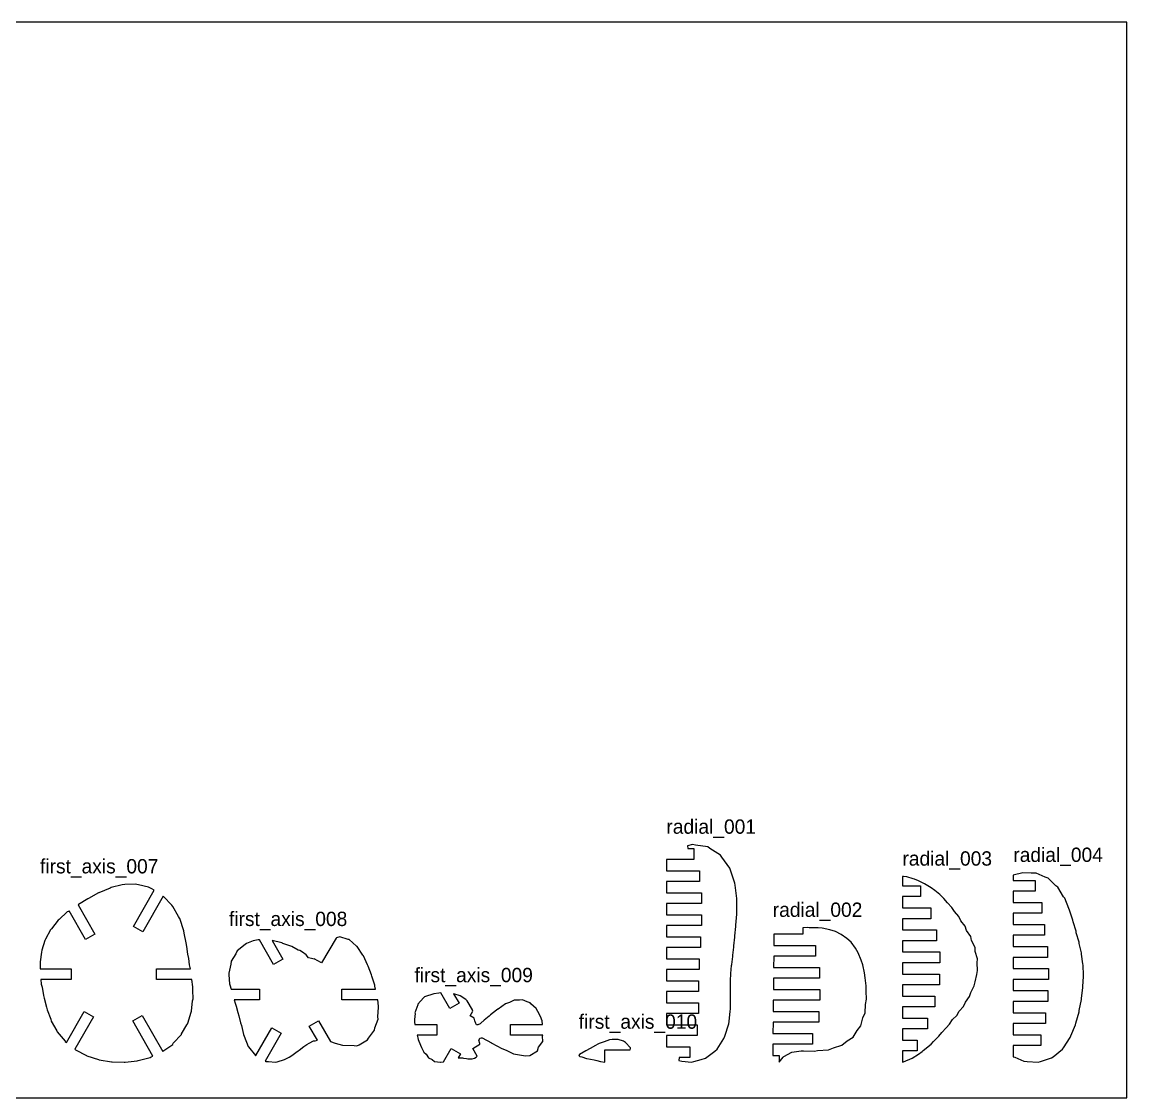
# Model space of a CAD drawing. Header units: metres. Extents: x 0 to 600, y 0 to 300.
# Drawn here: x 291.9 to 600, y 0 to 300 of the extents above; entities that cross this region are included whole.
import ezdxf

# ---------------------------------------------------------------- set-up
doc = ezdxf.new("R2010")
doc.units = ezdxf.units.M

msp = doc.modelspace()

# ---------------------------------------------------------------- linework, layer by layer
at = {"layer": 'first_axis_007'}
for p, q in [((316.798804, 58.64451), (316.455638, 58.492255)), ((319.808447, 59.421365), (316.798804, 58.64451)), ((320.541519, 59.508971), (319.808447, 59.421365)), ((323.447636, 59.604422), (320.541519, 59.508971)), ((324.416662, 59.424189), (323.447636, 59.604422)), ((327.189383, 58.737436), (324.416662, 59.424189)), ((328.123378, 58.274145), (327.189383, 58.737436)), ((310.23085, 55.525695), (307.662076, 53.888482)), ((310.492477, 55.574202), (310.23085, 55.525695)), ((313.257516, 57.147576), (310.492477, 55.574202)), ((313.358019, 57.199424), (313.257516, 57.147576)), ((313.365341, 57.205233), (313.358019, 57.199424)), ((316.455638, 58.492255), (313.365341, 57.205233)), ((322.965374, 47.826821), (328.774607, 57.888707)), ((331.293, 56.250692), (325.56345, 46.326821)), ((328.774607, 57.888707), (328.123378, 58.274145)), ((331.380628, 56.176488), (331.293, 56.250692)), ((333.699718, 53.742785), (331.380628, 56.176488)), ((307.662076, 53.888482), (307.536203, 53.865102)), ((307.536203, 53.865102), (312.256462, 45.689374)), ((333.993957, 53.361262), (333.699718, 53.742785)), ((335.591248, 50.575017), (333.993957, 53.361262)), ((301.957246, 49.582476), (300.132573, 47.175376)), ((302.296235, 49.783706), (301.957246, 49.582476)), ((304.46466, 51.87773), (302.296235, 49.783706)), ((304.869351, 52.011533), (304.46466, 51.87773)), ((305.059482, 52.154909), (304.869351, 52.011533)), ((309.658385, 44.189374), (305.059482, 52.154909)), ((335.862262, 50.087206), (335.591248, 50.575017)), ((335.891928, 50.013143), (335.862262, 50.087206)), ((336.993233, 46.619754), (335.891928, 50.013143)), ((299.866034, 46.903565), (298.4986, 44.260979)), ((300.132573, 47.175376), (299.866034, 46.903565)), ((325.56345, 46.326821), (322.965374, 47.826821)), ((337.153004, 45.978576), (336.993233, 46.619754)), ((298.30129, 43.898745), (297.440435, 41.158285)), ((298.4986, 44.260979), (298.30129, 43.898745)), ((312.256462, 45.689374), (309.658385, 44.189374)), ((337.659443, 43.265566), (337.153004, 45.978576)), ((337.870299, 42.213348), (337.659443, 43.265566)), ((297.329235, 40.678025), (296.941354, 37.985127)), ((297.440435, 41.158285), (297.329235, 40.678025)), ((338.135154, 40.119358), (337.870299, 42.213348)), ((338.397488, 38.900393), (338.135154, 40.119358)), ((296.947638, 37.374473), (296.93941, 35.983907)), ((296.941354, 37.985127), (296.947638, 37.374473)), ((338.619789, 37.117017), (338.397488, 38.900393)), ((338.869118, 35.983907), (338.619789, 37.117017)), ((296.93941, 35.983907), (305.665393, 35.983907)), ((305.665393, 35.983907), (305.665393, 32.983907)), ((329.397241, 32.983907), (329.397241, 35.983907)), ((329.397241, 35.983907), (338.869118, 35.983907)), ((305.665393, 32.983907), (297.17535, 32.983907)), ((297.17535, 32.983907), (297.302321, 31.714551)), ((297.302321, 31.714551), (297.500699, 30.919311)), ((297.500699, 30.919311), (297.925185, 28.582931)), ((339.304247, 32.983907), (329.397241, 32.983907)), ((339.533156, 30.955739), (339.304247, 32.983907)), ((339.539447, 30.061702), (339.533156, 30.955739)), ((297.925185, 28.582931), (298.107821, 27.772561)), ((298.107821, 27.772561), (298.75623, 25.326939)), ((339.615084, 27.634567), (339.539447, 30.061702)), ((298.75623, 25.326939), (298.905134, 24.602475)), ((339.19067, 24.207456), (339.489848, 27.03368)), ((339.489848, 27.03368), (339.615084, 27.634567)), ((298.905134, 24.602475), (299.924155, 21.953839)), ((299.924155, 21.953839), (300.065458, 21.442823)), ((304.286885, 15.474729), (309.266424, 24.099544)), ((311.8645, 22.599544), (306.643787, 13.557002)), ((309.266424, 24.099544), (311.8645, 22.599544)), ((322.785812, 21.452004), (325.383888, 22.952004)), ((325.383888, 22.952004), (331.152848, 12.959873)), ((338.132104, 20.8142), (339.046758, 23.923411)), ((339.046758, 23.923411), (339.19067, 24.207456)), ((300.065458, 21.442823), (301.628017, 18.678204)), ((301.628017, 18.678204), (301.7428, 18.42897)), ((328.436826, 11.664161), (322.785812, 21.452004)), ((336.414568, 17.856179), (337.892689, 20.391415)), ((337.892689, 20.391415), (338.111007, 20.792206)), ((338.111007, 20.792206), (338.132104, 20.8142)), ((301.7428, 18.42897), (303.938995, 15.778406)), ((303.938995, 15.778406), (303.980503, 15.725581)), ((303.980503, 15.725581), (304.286885, 15.474729)), ((334.094474, 15.229349), (336.358744, 17.66255)), ((336.358744, 17.66255), (336.414568, 17.856179)), ((306.643787, 13.557002), (306.732717, 13.485055)), ((306.732717, 13.485055), (306.784355, 13.445978)), ((306.784355, 13.445978), (309.87993, 11.790597)), ((331.152848, 12.959873), (331.224355, 13.050929)), ((331.224355, 13.050929), (333.942755, 14.913369)), ((333.942755, 14.913369), (334.094474, 15.229349)), ((309.87993, 11.790597), (310.003087, 11.714686)), ((310.003087, 11.714686), (313.287661, 10.664853)), ((313.287661, 10.664853), (313.453115, 10.590721)), ((313.453115, 10.590721), (316.838006, 10.089029)), ((316.838006, 10.089029), (317.02895, 10.042649)), ((317.02895, 10.042649), (320.444206, 10)), ((320.444206, 10), (320.669936, 10.002166)), ((320.669936, 10.002166), (324.058075, 10.357305)), ((324.058075, 10.357305), (324.333574, 10.446846)), ((324.333574, 10.446846), (327.616644, 11.227414)), ((327.616644, 11.227414), (327.912763, 11.443211)), ((327.912763, 11.443211), (328.436826, 11.664161))]:
    msp.add_line(p, q, dxfattribs=at)
at = {"layer": 'first_axis_008'}
for p, q in [((356.331942, 43.759575), (354.499909, 43.103011)), ((357.793159, 44.124819), (356.331942, 43.759575)), ((358.100497, 44.101938), (357.793159, 44.124819)), ((362.077838, 37.212981), (358.100497, 44.101938)), ((364.321286, 43.218243), (361.672924, 43.914312)), ((361.672924, 43.914312), (364.675914, 38.712981)), ((364.521497, 43.161415), (364.321286, 43.218243)), ((364.68405, 43.090098), (364.521497, 43.161415)), ((379.486689, 44.588081), (375.465278, 37.622793)), ((379.635478, 44.619812), (379.486689, 44.588081)), ((380.565325, 44.923364), (379.635478, 44.619812)), ((382.869679, 44.210798), (380.565325, 44.923364)), ((383.134343, 44.179497), (382.869679, 44.210798)), ((385.229691, 42.300714), (383.134343, 44.179497)), ((351.518522, 40.210523), (350.270014, 38.089882)), ((351.927229, 40.969718), (351.518522, 40.210523)), ((354.140731, 42.754263), (351.927229, 40.969718)), ((354.499909, 43.103011), (354.140731, 42.754263)), ((367.157879, 42.199308), (364.68405, 43.090098)), ((368.925843, 41.228039), (367.157879, 42.199308)), ((369.348668, 41.101752), (368.925843, 41.228039)), ((370.160649, 40.647945), (369.348668, 41.101752)), ((371.158489, 39.939285), (370.160649, 40.647945)), ((385.384869, 42.212738), (385.229691, 42.300714)), ((386.943518, 39.79464), (385.384869, 42.212738)), ((350.101505, 37.294782), (349.615084, 34.824896)), ((350.270014, 38.089882), (350.101505, 37.294782)), ((364.675914, 38.712981), (362.077838, 37.212981)), ((371.760107, 39.087883), (371.158489, 39.939285)), ((372.681205, 38.890619), (371.760107, 39.087883)), ((373.334916, 38.724975), (372.681205, 38.890619)), ((373.394022, 38.818633), (373.334916, 38.724975)), ((375.465278, 37.622793), (373.394022, 38.818633)), ((387.139545, 39.590405), (386.943518, 39.79464)), ((388.262148, 37.096823), (387.139545, 39.590405)), ((388.462942, 36.770467), (388.262148, 37.096823)), ((349.615084, 34.824896), (349.62508, 34.35224)), ((349.62508, 34.35224), (349.817318, 31.854152)), ((389.341633, 34.319777), (388.462942, 36.770467)), ((389.483738, 33.954331), (389.341633, 34.319777)), ((390.251889, 31.453023), (389.483738, 33.954331)), ((349.817318, 31.854152), (349.852419, 31.574905)), ((349.852419, 31.574905), (349.855143, 31.526462)), ((349.855143, 31.526462), (350.195265, 30.324023)), ((390.305098, 31.177572), (390.251889, 31.453023)), ((390.517788, 30.324023), (390.305098, 31.177572)), ((350.195265, 30.324023), (358.125222, 30.324023)), ((358.125222, 30.324023), (358.125222, 27.324023)), ((381.078571, 27.324023), (381.078571, 30.324023)), ((381.078571, 30.324023), (390.517788, 30.324023)), ((358.125222, 27.324023), (351.06075, 27.324023)), ((351.06075, 27.324023), (351.350712, 26.427357)), ((351.350712, 26.427357), (351.598389, 25.626945)), ((351.598389, 25.626945), (352.092782, 23.8366)), ((391.118948, 27.324023), (381.078571, 27.324023)), ((391.314893, 25.552318), (391.118948, 27.324023)), ((391.15744, 22.589159), (391.362656, 25.270212)), ((391.362656, 25.270212), (391.314893, 25.552318)), ((352.092782, 23.8366), (352.390618, 22.921899)), ((352.390618, 22.921899), (352.824767, 20.978905)), ((390.330954, 19.577396), (391.181472, 22.003363)), ((391.181472, 22.003363), (391.15744, 22.589159)), ((352.824767, 20.978905), (353.090163, 20.158887)), ((353.090163, 20.158887), (353.695413, 17.71131)), ((357.088877, 11.793932), (361.566489, 19.549383)), ((361.566489, 19.549383), (364.164565, 18.049383)), ((371.997576, 20.031491), (374.595652, 21.531491)), ((374.269579, 16.096266), (371.997576, 20.031491)), ((374.595652, 21.531491), (377.939972, 15.738958)), ((388.509373, 16.700476), (390.209194, 18.856185)), ((390.209194, 18.856185), (390.330954, 19.577396)), ((353.695413, 17.71131), (353.870015, 17.245507)), ((353.870015, 17.245507), (355.020841, 14.361066)), ((364.164565, 18.049383), (359.678598, 10.27946)), ((372.013431, 15.224525), (373.165108, 15.879919)), ((373.165108, 15.879919), (373.646949, 15.926478)), ((373.646949, 15.926478), (374.269579, 16.096266)), ((377.939972, 15.738958), (379.207434, 15.273093)), ((385.93331, 14.812342), (388.263963, 16.195753)), ((388.263963, 16.195753), (388.509373, 16.700476)), ((355.020841, 14.361066), (355.048586, 14.296742)), ((355.048586, 14.296742), (355.056103, 14.286701)), ((355.056103, 14.286701), (357.043897, 11.826291)), ((367.174029, 11.79381), (368.256485, 12.670519)), ((368.256485, 12.670519), (368.873299, 13.144726)), ((368.873299, 13.144726), (369.164559, 13.332151)), ((369.164559, 13.332151), (370.477153, 14.319954)), ((370.477153, 14.319954), (371.313584, 14.881771)), ((371.313584, 14.881771), (372.013431, 15.224525)), ((379.207434, 15.273093), (381.263964, 14.69336)), ((381.263964, 14.69336), (384.515877, 14.6296)), ((384.515877, 14.6296), (385.260983, 14.560906)), ((385.260983, 14.560906), (385.93331, 14.812342)), ((357.043897, 11.826291), (357.088877, 11.793932)), ((359.678598, 10.27946), (359.776587, 10.223203)), ((359.776587, 10.223203), (359.916005, 10.180353)), ((359.916005, 10.180353), (360.606787, 10.109072)), ((360.606787, 10.109072), (362.642273, 10)), ((362.642273, 10), (363.079082, 10.054026)), ((363.079082, 10.054026), (365.11497, 10.696805)), ((365.11497, 10.696805), (366.393445, 11.342143)), ((366.393445, 11.342143), (367.174029, 11.79381))]:
    msp.add_line(p, q, dxfattribs=at)
at = {"layer": 'first_axis_009'}
for p, q in [((403.820502, 27.914992), (402.303867, 26.172221)), ((404.045976, 28.12203), (403.820502, 27.914992)), ((404.106729, 28.148191), (404.045976, 28.12203)), ((406.776423, 29.016118), (404.106729, 28.148191)), ((408.159406, 29.245673), (406.776423, 29.016118)), ((408.672089, 29.269805), (408.159406, 29.245673)), ((411.202517, 24.886975), (408.672089, 29.269805)), ((412.358752, 29.036736), (412.254404, 29.065053)), ((412.254404, 29.065053), (413.800594, 26.386975)), ((414.109168, 28.475178), (412.358752, 29.036736)), ((415.642965, 27.454743), (414.109168, 28.475178)), ((402.265147, 25.916583), (401.480479, 23.713304)), ((402.303867, 26.172221), (402.265147, 25.916583)), ((413.800594, 26.386975), (411.202517, 24.886975)), ((416.049092, 27.062974), (415.642965, 27.454743)), ((417.519476, 24.525915), (416.049092, 27.062974)), ((424.600204, 24.718451), (424.255461, 24.452955)), ((424.729626, 24.789667), (424.600204, 24.718451)), ((426.772856, 26.215649), (424.729626, 24.789667)), ((427.882902, 26.599287), (426.772856, 26.215649)), ((429.142436, 27.259661), (427.882902, 26.599287)), ((430.608581, 27.238945), (429.142436, 27.259661)), ((431.443493, 27.317415), (430.608581, 27.238945)), ((432.766268, 26.811734), (431.443493, 27.317415)), ((433.575729, 26.542085), (432.766268, 26.811734)), ((433.83416, 26.262864), (433.575729, 26.542085)), ((435.250201, 24.956695), (433.83416, 26.262864)), ((435.770438, 24.114644), (435.250201, 24.956695)), ((401.506701, 23.539834), (401.378815, 21.87392)), ((401.378815, 21.87392), (401.392242, 21.1998)), ((401.480479, 23.713304), (401.506701, 23.539834)), ((416.852383, 22.907167), (417.596167, 24.195439)), ((418.011644, 22.237867), (416.852383, 22.907167)), ((417.536378, 24.477138), (417.519476, 24.525915)), ((417.596167, 24.195439), (417.536378, 24.477138)), ((418.162834, 21.525517), (418.011644, 22.237867)), ((420.751109, 21.698916), (419.858877, 20.833533)), ((422.151655, 22.801862), (420.751109, 21.698916)), ((422.552875, 23.198746), (422.151655, 22.801862)), ((424.255461, 24.452955), (422.552875, 23.198746)), ((436.450565, 22.723393), (435.770438, 24.114644)), ((436.955992, 21.486387), (436.450565, 22.723393)), ((401.392242, 21.1998), (401.362656, 21.129341)), ((401.362656, 21.129341), (401.48572, 20.504144)), ((401.48572, 20.504144), (407.609333, 20.504144)), ((407.609333, 20.504144), (407.609333, 17.504144)), ((418.187151, 21.457716), (418.162834, 21.525517)), ((418.455205, 20.729793), (418.187151, 21.457716)), ((418.677024, 20.414426), (418.455205, 20.729793)), ((418.994973, 20.392264), (418.677024, 20.414426)), ((419.624378, 20.693825), (418.994973, 20.392264)), ((419.858877, 20.833533), (419.624378, 20.693825)), ((428.140243, 17.504144), (428.140243, 20.504144)), ((428.140243, 20.504144), (437.064706, 20.504144)), ((437.064706, 20.504144), (436.955992, 21.486387)), ((407.609333, 17.504144), (402.088828, 17.504144)), ((402.088828, 17.504144), (402.309722, 16.789933)), ((402.309722, 16.789933), (402.376261, 16.274332)), ((402.376261, 16.274332), (403.023401, 14.704526)), ((419.327884, 16.058177), (419.361795, 16.22328)), ((419.595953, 15.206068), (419.327884, 16.058177)), ((419.361795, 16.22328), (419.564818, 16.631757)), ((419.564818, 16.631757), (419.964636, 16.779245)), ((419.964636, 16.779245), (420.188465, 16.749819)), ((420.188465, 16.749819), (422.835939, 15.311249)), ((437.159194, 17.504144), (428.140243, 17.504144)), ((435.970689, 14.172047), (437.099499, 15.742879)), ((437.087818, 17.214138), (437.159194, 17.504144)), ((437.099499, 15.742879), (437.087818, 17.214138)), ((403.023401, 14.704526), (403.294562, 14.097163)), ((403.294562, 14.097163), (404.004793, 12.788004)), ((404.004793, 12.788004), (404.572557, 12.171219)), ((409.449043, 10.084206), (411.590994, 13.794175)), ((411.590994, 13.794175), (414.189071, 12.294175)), ((417.594853, 13.815124), (419.594779, 14.969782)), ((418.858684, 11.626104), (417.594853, 13.815124)), ((419.594779, 14.969782), (419.595953, 15.206068)), ((422.835939, 15.311249), (422.867361, 15.294553)), ((422.867361, 15.294553), (422.883625, 15.287707)), ((422.883625, 15.287707), (425.708276, 13.771278)), ((425.708276, 13.771278), (426.946368, 13.334908)), ((426.946368, 13.334908), (429.004398, 12.293109)), ((433.469803, 11.839888), (435.668156, 13.167802)), ((435.668156, 13.167802), (435.970689, 14.172047)), ((404.572557, 12.171219), (405.300119, 11.201026)), ((405.300119, 11.201026), (406.3237, 10.681793)), ((406.3237, 10.681793), (406.895879, 10.194936)), ((406.895879, 10.194936), (408.579299, 10.009085)), ((408.579299, 10.009085), (408.650836, 10)), ((408.650836, 10), (408.690145, 10.010452)), ((408.690145, 10.010452), (409.449043, 10.084206)), ((414.189071, 12.294175), (413.541968, 11.17336)), ((413.541968, 11.17336), (413.673167, 11.174624)), ((413.673167, 11.174624), (414.752758, 11.175905)), ((414.752758, 11.175905), (415.015637, 11.085365)), ((415.015637, 11.085365), (415.891208, 10.990338)), ((415.891208, 10.990338), (416.204415, 10.868439)), ((416.204415, 10.868439), (417.028758, 10.89044)), ((417.028758, 10.89044), (417.39348, 10.866906)), ((417.39348, 10.866906), (418.094317, 11.115787)), ((418.094317, 11.115787), (418.520486, 11.345132)), ((418.520486, 11.345132), (418.858684, 11.626104)), ((429.004398, 12.293109), (432.341863, 11.706684)), ((432.341863, 11.706684), (433.469803, 11.839888))]:
    msp.add_line(p, q, dxfattribs=at)
at = {"layer": 'first_axis_010'}
for p, q in [((454.272368, 15.665985), (452.840394, 15.149945)), ((455.749952, 16.167354), (454.272368, 15.665985)), ((456.44954, 16.278052), (455.749952, 16.167354)), ((458.169534, 16.283447), (456.44954, 16.278052)), ((459.656162, 15.854647), (458.169534, 16.283447)), ((460.15179, 15.464996), (459.656162, 15.854647)), ((461.59644, 13.956669), (460.15179, 15.464996)), ((449.146073, 13.112454), (447.40299, 12.075044)), ((450.345938, 13.775117), (449.146073, 13.112454)), ((451.803807, 14.577856), (450.345938, 13.775117)), ((452.517274, 14.970709), (451.803807, 14.577856)), ((452.840394, 15.149945), (452.517274, 14.970709)), ((454.396401, 13.449802), (461.493513, 13.449802)), ((454.396401, 10), (454.396401, 13.449802)), ((461.493513, 13.449802), (461.540444, 13.810021)), ((461.540444, 13.810021), (461.59644, 13.956669)), ((447.40299, 12.075044), (447.159194, 11.780605)), ((447.159194, 11.780605), (447.427352, 11.571106)), ((447.427352, 11.571106), (447.982828, 11.415434)), ((447.982828, 11.415434), (449.356847, 11.030365)), ((449.356847, 11.030365), (449.426174, 11.01411)), ((449.426174, 11.01411), (449.443049, 11.010153)), ((449.443049, 11.010153), (451.470649, 10.599096)), ((451.470649, 10.599096), (452.195326, 10.452182)), ((452.195326, 10.452182), (453.175804, 10.119971)), ((453.175804, 10.119971), (454.396401, 10))]:
    msp.add_line(p, q, dxfattribs=at)
at = {"layer": 'radial_001'}
for p, q in [((478.88937, 70.657818), (477.455406, 70.294407)), ((477.455406, 70.294407), (477.553779, 69.505813)), ((477.553779, 69.505813), (479.269381, 69.505813)), ((479.733136, 70.458354), (478.88937, 70.657818)), ((479.269381, 69.505813), (479.269381, 66.505813)), ((483.128697, 69.986688), (479.733136, 70.458354)), ((483.673128, 69.56778), (483.128697, 69.986688)), ((486.716907, 67.664497), (483.673128, 69.56778)), ((479.269381, 66.505813), (471.59644, 66.505813)), ((471.59644, 66.505813), (471.59644, 63.363186)), ((487.039936, 67.134414), (486.716907, 67.664497)), ((489.274247, 64.091891), (487.039936, 67.134414)), ((471.59644, 63.363186), (480.807584, 63.363186)), ((480.807584, 63.363186), (480.807584, 60.363186)), ((489.432259, 63.527364), (489.274247, 64.091891)), ((490.718411, 59.877755), (489.432259, 63.527364)), ((480.807584, 60.363186), (471.59644, 60.363186)), ((471.59644, 60.363186), (471.59644, 57.22056)), ((490.768692, 59.336846), (490.718411, 59.877755)), ((491.251139, 55.608746), (490.768692, 59.336846)), ((471.59644, 57.22056), (481.423679, 57.22056)), ((481.423679, 57.22056), (481.423679, 54.22056)), ((491.252105, 55.126783), (491.251139, 55.608746)), ((481.423679, 54.22056), (471.59644, 54.22056)), ((471.59644, 54.22056), (471.59644, 51.077933)), ((491.225852, 51.673543), (491.252105, 55.126783)), ((471.59644, 51.077933), (481.401714, 51.077933)), ((481.401714, 51.077933), (481.401714, 48.077933)), ((490.974736, 48.206957), (491.221433, 51.256486)), ((491.221433, 51.256486), (491.225852, 51.673543)), ((481.401714, 48.077933), (471.59644, 48.077933)), ((471.59644, 48.077933), (471.59644, 44.935307)), ((490.690468, 45.152717), (490.978803, 47.837004)), ((490.978803, 47.837004), (490.974736, 48.206957)), ((471.59644, 44.935307), (481.12771, 44.935307)), ((481.12771, 44.935307), (481.12771, 41.935307)), ((490.417468, 42.380401), (490.690265, 44.806352)), ((490.690265, 44.806352), (490.690468, 45.152717)), ((481.12771, 41.935307), (471.59644, 41.935307)), ((471.59644, 41.935307), (471.59644, 38.79268)), ((490.13159, 39.773208), (490.393559, 42.042743)), ((490.393559, 42.042743), (490.417468, 42.380401)), ((471.59644, 38.79268), (480.774149, 38.79268)), ((480.774149, 38.79268), (480.774149, 35.79268)), ((489.762096, 36.905984), (489.834147, 37.242809)), ((489.834147, 37.242809), (490.076873, 39.438697)), ((490.076873, 39.438697), (490.13159, 39.773208)), ((480.774149, 35.79268), (471.59644, 35.79268)), ((471.59644, 35.79268), (471.59644, 32.650054)), ((489.503461, 33.0511), (489.528852, 34.333314)), ((489.528852, 34.333314), (489.589922, 34.688588)), ((489.589922, 34.688588), (489.762096, 36.905984)), ((471.59644, 32.650054), (480.545979, 32.650054)), ((480.545979, 32.650054), (480.545979, 29.650054)), ((489.453395, 31.555111), (489.481812, 31.957848)), ((489.508556, 28.864352), (489.453395, 31.555111)), ((489.453395, 31.555111), (489.453395, 31.555111)), ((489.481812, 31.957848), (489.503461, 33.0511)), ((480.545979, 29.650054), (471.59644, 29.650054)), ((471.59644, 29.650054), (471.59644, 26.507427)), ((489.495923, 25.284493), (489.501776, 28.385562)), ((489.501776, 28.385562), (489.508556, 28.864352)), ((471.59644, 26.507427), (480.547336, 26.507427)), ((480.547336, 26.507427), (480.547336, 23.507427)), ((489.401657, 24.165699), (489.459786, 24.721033)), ((489.459786, 24.721033), (489.472737, 24.922969)), ((489.472737, 24.922969), (489.495923, 25.284493)), ((480.547336, 23.507427), (471.59644, 23.507427)), ((471.59644, 23.507427), (471.59644, 20.3648)), ((489.100308, 21.286764), (489.401657, 24.165699)), ((471.59644, 20.3648), (480.157766, 20.3648)), ((480.157766, 20.3648), (480.157766, 17.3648)), ((487.930225, 17.206085), (488.958107, 20.658511)), ((488.958107, 20.658511), (489.100308, 21.286764)), ((480.157766, 17.3648), (471.59644, 17.3648)), ((471.59644, 17.3648), (471.59644, 14.222174)), ((485.727618, 13.595418), (487.590529, 16.559201)), ((487.590529, 16.559201), (487.930225, 17.206085)), ((471.59644, 14.222174), (478.168376, 14.222174)), ((478.168376, 14.222174), (478.168376, 11.222174)), ((482.50962, 11.054313), (485.067064, 13.006253)), ((485.067064, 13.006253), (485.727618, 13.595418)), ((475.108341, 11.222174), (475.049023, 10.385848)), ((475.049023, 10.385848), (475.889811, 10.265976)), ((478.168376, 11.222174), (475.108341, 11.222174)), ((475.889811, 10.265976), (478.591571, 10)), ((478.591571, 10), (479.269874, 10.168219)), ((479.269874, 10.168219), (481.282896, 10.667447)), ((481.282896, 10.667447), (482.50962, 11.054313))]:
    msp.add_line(p, q, dxfattribs=at)
at = {"layer": 'radial_002'}
for p, q in [((509.798257, 47.437537), (509.628761, 47.439456)), ((509.628761, 47.439456), (509.628761, 45.683081)), ((511.034139, 47.480315), (509.798257, 47.437537)), ((511.433097, 47.470269), (511.034139, 47.480315)), ((513.92323, 47.433861), (511.433097, 47.470269)), ((515.045507, 47.305341), (513.92323, 47.433861)), ((517.156097, 46.897858), (515.045507, 47.305341)), ((518.701039, 46.371364), (517.156097, 46.897858)), ((520.35017, 45.580789), (518.701039, 46.371364)), ((501.585939, 45.683081), (501.554951, 42.540454)), ((509.628761, 45.683081), (501.585939, 45.683081)), ((521.900382, 44.471188), (520.35017, 45.580789)), ((523.086406, 43.390413), (521.900382, 44.471188)), ((524.315829, 41.731873), (523.086406, 43.390413)), ((501.554951, 42.540454), (513.143836, 42.540454)), ((513.143836, 42.540454), (513.143836, 39.540454)), ((525.098976, 40.473337), (524.315829, 41.731873)), ((525.900179, 38.450069), (525.098976, 40.473337)), ((501.52537, 39.540454), (501.494382, 36.397828)), ((513.143836, 39.540454), (501.52537, 39.540454)), ((526.366437, 37.09995), (525.900179, 38.450069)), ((526.825178, 34.902156), (526.366437, 37.09995)), ((501.494382, 36.397828), (514.261396, 36.397828)), ((514.261396, 36.397828), (514.261396, 33.397828)), ((527.045661, 33.506392), (526.825178, 34.902156)), ((501.464801, 33.397828), (501.433813, 30.255201)), ((514.261396, 33.397828), (501.464801, 33.397828)), ((527.303558, 31.235729), (527.045661, 33.506392)), ((527.302036, 29.810937), (527.303558, 31.235729)), ((501.433813, 30.255201), (514.395197, 30.255201)), ((514.395197, 30.255201), (514.395197, 27.255201)), ((527.410058, 27.4923), (527.302036, 29.810937)), ((501.404232, 27.255201), (501.373244, 24.112575)), ((514.395197, 27.255201), (501.404232, 27.255201)), ((527.009105, 23.724253), (527.148875, 26.051633)), ((527.148875, 26.051633), (527.410058, 27.4923)), ((501.373244, 24.112575), (514.08339, 24.112575)), ((514.08339, 24.112575), (514.08339, 21.112575)), ((525.832892, 20.111196), (526.395455, 22.305753)), ((526.395455, 22.305753), (527.009105, 23.724253)), ((501.343662, 21.112575), (501.312675, 17.969948)), ((514.08339, 21.112575), (501.343662, 21.112575)), ((523.667943, 16.979769), (524.741463, 18.797757)), ((524.741463, 18.797757), (525.832892, 20.111196)), ((501.312675, 17.969948), (512.288429, 17.969948)), ((512.288429, 17.969948), (512.288429, 14.969948)), ((520.540282, 14.688792), (521.975545, 15.900877)), ((521.975545, 15.900877), (523.667943, 16.979769)), ((501.283093, 14.969948), (501.252105, 11.827322)), ((512.288429, 14.969948), (501.283093, 14.969948)), ((504.325955, 11.514253), (506.572738, 12.721376)), ((506.572738, 12.721376), (509.214553, 13.081084)), ((509.214553, 13.081084), (509.420389, 13.130713)), ((509.420389, 13.130713), (509.798259, 13.135208)), ((509.798259, 13.135208), (512.912571, 13.073098)), ((512.912571, 13.073098), (513.739937, 13.19007)), ((513.739937, 13.19007), (516.780263, 13.431362)), ((516.780263, 13.431362), (518.169193, 13.990123)), ((518.169193, 13.990123), (520.540282, 14.688792)), ((501.252105, 11.827322), (503.031998, 11.827322)), ((503.031998, 11.827322), (503.031998, 10)), ((503.031998, 10), (504.165612, 11.371423)), ((504.165612, 11.371423), (504.325955, 11.514253))]:
    msp.add_line(p, q, dxfattribs=at)
at = {"layer": 'radial_003'}
for p, q in [((537.663565, 61.717648), (537.410058, 61.765854)), ((537.410058, 61.765854), (537.410058, 59.121113)), ((538.59174, 61.638072), (537.663565, 61.717648)), ((540.39552, 61.127218), (538.59174, 61.638072)), ((537.410058, 59.121113), (542.470915, 59.121113)), ((540.763204, 61.035125), (540.39552, 61.127218)), ((541.851088, 60.547422), (540.763204, 61.035125)), ((543.049537, 59.997124), (541.851088, 60.547422)), ((542.470915, 59.121113), (542.470915, 56.121113)), ((543.580794, 59.70033), (543.049537, 59.997124)), ((545.450619, 58.565155), (543.580794, 59.70033)), ((546.424822, 57.797059), (545.450619, 58.565155)), ((542.470915, 56.121113), (537.410058, 56.121113)), ((537.410058, 56.121113), (537.410058, 52.978486)), ((547.828453, 56.676899), (546.424822, 57.797059)), ((548.944348, 55.567915), (547.828453, 56.676899)), ((550.005078, 54.439124), (548.944348, 55.567915)), ((537.410058, 52.978486), (545.364741, 52.978486)), ((545.364741, 52.978486), (545.364741, 49.978486)), ((551.167521, 53.129071), (550.005078, 54.439124)), ((551.950705, 51.985373), (551.167521, 53.129071)), ((545.364741, 49.978486), (537.410058, 49.978486)), ((537.410058, 49.978486), (537.410058, 46.835859)), ((553.15612, 50.560411), (551.950705, 51.985373)), ((553.702697, 49.406521), (553.15612, 50.560411)), ((554.944672, 47.872046), (553.702697, 49.406521)), ((537.410058, 46.835859), (546.884915, 46.835859)), ((546.884915, 46.835859), (546.884915, 43.835859)), ((555.285628, 46.717879), (554.944672, 47.872046)), ((556.48861, 45.024505), (555.285628, 46.717879)), ((546.884915, 43.835859), (537.410058, 43.835859)), ((537.410058, 43.835859), (537.410058, 40.693233)), ((556.653829, 43.881652), (556.48861, 45.024505)), ((557.661868, 41.986642), (556.653829, 43.881652)), ((537.410058, 40.693233), (547.846808, 40.693233)), ((547.846808, 40.693233), (547.846808, 37.693233)), ((557.685424, 40.864212), (557.661868, 41.986642)), ((558.309621, 38.788221), (557.685424, 40.864212)), ((547.846808, 37.693233), (537.410058, 37.693233)), ((537.410058, 37.693233), (537.410058, 34.550606)), ((558.226423, 37.686987), (558.309621, 38.788221)), ((558.322998, 35.531134), (558.226423, 37.686987)), ((537.410058, 34.550606), (547.791289, 34.550606)), ((547.791289, 34.550606), (547.791289, 31.550606)), ((557.692036, 32.355353), (558.155677, 34.440853)), ((558.155677, 34.440853), (558.322998, 35.531134)), ((547.791289, 31.550606), (537.410058, 31.550606)), ((537.410058, 31.550606), (537.410058, 28.40798)), ((556.514516, 29.383058), (557.438902, 31.259937)), ((557.438902, 31.259937), (557.692036, 32.355353)), ((537.410058, 28.40798), (546.443798, 28.40798)), ((546.443798, 28.40798), (546.443798, 25.40798)), ((554.9628, 26.669774), (556.151346, 28.269081)), ((556.151346, 28.269081), (556.514516, 29.383058)), ((546.443798, 25.40798), (537.410058, 25.40798)), ((537.410058, 25.40798), (537.410058, 22.265353)), ((553.220818, 24.185489), (554.455751, 25.528783)), ((554.455751, 25.528783), (554.9628, 26.669774)), ((537.410058, 22.265353), (544.432051, 22.265353)), ((544.432051, 22.265353), (544.432051, 19.265353)), ((550.511509, 20.604255), (551.413388, 21.839102)), ((551.413388, 21.839102), (552.535608, 23.007802)), ((552.535608, 23.007802), (553.220818, 24.185489)), ((544.432051, 19.265353), (537.410058, 19.265353)), ((537.410058, 19.265353), (537.410058, 16.122727)), ((548.384747, 18.204809), (549.562746, 19.537972)), ((549.562746, 19.537972), (550.511509, 20.604255)), ((537.410058, 16.122727), (541.555652, 16.122727)), ((541.555652, 16.122727), (541.555652, 13.122727)), ((545.416022, 15.012501), (546.030097, 15.740958)), ((546.030097, 15.740958), (547.598964, 17.24769)), ((547.598964, 17.24769), (548.384747, 18.204809)), ((541.555652, 13.122727), (537.410058, 13.122727)), ((537.410058, 13.122727), (537.410058, 10)), ((541.851088, 12.188309), (542.933122, 12.925554)), ((542.933122, 12.925554), (543.20252, 13.197067)), ((543.20252, 13.197067), (545.416022, 15.012501)), ((537.410058, 10), (537.663565, 10.056343)), ((537.663565, 10.056343), (540.078414, 11.092066)), ((540.078414, 11.092066), (541.851088, 12.188309))]:
    msp.add_line(p, q, dxfattribs=at)
at = {"layer": 'radial_004'}
for p, q in [((570.956972, 62.797368), (568.322998, 62.121771)), ((568.322998, 62.121771), (568.322998, 60.620112)), ((573.296678, 62.695602), (570.956972, 62.797368)), ((574.676918, 62.679356), (573.296678, 62.695602)), ((577.204552, 61.543154), (574.676918, 62.679356)), ((568.322998, 60.620112), (574.446611, 60.620112)), ((574.446611, 60.620112), (574.446611, 57.620112)), ((578.040971, 61.258594), (577.204552, 61.543154)), ((580.206519, 59.171834), (578.040971, 61.258594)), ((580.735729, 58.771928), (580.206519, 59.171834)), ((582.35421, 56.102134), (580.735729, 58.771928)), ((574.446611, 57.620112), (568.322998, 57.620112)), ((568.322998, 57.620112), (568.322998, 54.477485)), ((582.684285, 55.661755), (582.35421, 56.102134)), ((583.836535, 52.802021), (582.684285, 55.661755)), ((568.322998, 54.477485), (576.252955, 54.477485)), ((576.252955, 54.477485), (576.252955, 51.477485)), ((584.03233, 52.361071), (583.836535, 52.802021)), ((576.252955, 51.477485), (568.322998, 51.477485)), ((568.322998, 51.477485), (568.322998, 48.334859)), ((584.923634, 49.562699), (584.03233, 52.361071)), ((585.029708, 49.141237), (584.923634, 49.562699)), ((568.322998, 48.334859), (577.053419, 48.334859)), ((577.053419, 48.334859), (577.053419, 45.334859)), ((585.834728, 46.467067), (585.029708, 49.141237)), ((585.884476, 46.073166), (585.834728, 46.467067)), ((577.053419, 45.334859), (568.322998, 45.334859)), ((568.322998, 45.334859), (568.322998, 42.192232)), ((586.651175, 43.457024), (585.884476, 46.073166)), ((586.671669, 43.090878), (586.651175, 43.457024)), ((568.322998, 42.192232), (577.898045, 42.192232)), ((577.898045, 42.192232), (577.898045, 39.192232)), ((587.323132, 40.440059), (586.671669, 43.090878)), ((587.336352, 40.095489), (587.323132, 40.440059)), ((587.749764, 37.364644), (587.336352, 40.095489)), ((577.898045, 39.192232), (568.322998, 39.192232)), ((568.322998, 39.192232), (568.322998, 36.049606)), ((587.76992, 37.030133), (587.749764, 37.364644)), ((587.869577, 34.229087), (587.76992, 37.030133)), ((568.322998, 36.049606), (578.107946, 36.049606)), ((578.107946, 36.049606), (578.107946, 33.049606)), ((587.699441, 31.040309), (587.899279, 33.890666)), ((587.899279, 33.890666), (587.869577, 34.229087)), ((578.107946, 33.049606), (568.322998, 33.049606)), ((568.322998, 33.049606), (568.322998, 29.906979)), ((587.729091, 30.686053), (587.699441, 31.040309)), ((568.322998, 29.906979), (577.906585, 29.906979)), ((577.906585, 29.906979), (577.906585, 26.906979)), ((587.299992, 27.772411), (587.729091, 30.686053)), ((587.311349, 27.39607), (587.299992, 27.772411)), ((577.906585, 26.906979), (568.322998, 26.906979)), ((568.322998, 26.906979), (568.322998, 23.764353)), ((586.693607, 24.372885), (587.311349, 27.39607)), ((568.322998, 23.764353), (577.259244, 23.764353)), ((577.259244, 23.764353), (577.259244, 20.764353)), ((585.79402, 20.830108), (586.664127, 23.975398)), ((586.664127, 23.975398), (586.693607, 24.372885)), ((577.259244, 20.764353), (568.322998, 20.764353)), ((568.322998, 20.764353), (568.322998, 17.621726)), ((584.406264, 17.26772), (585.698935, 20.420365)), ((585.698935, 20.420365), (585.79402, 20.830108)), ((568.322998, 17.621726), (576.035558, 17.621726)), ((576.035558, 17.621726), (576.035558, 14.621726)), ((582.316928, 13.998131), (584.218599, 16.864197)), ((584.218599, 16.864197), (584.406264, 17.26772)), ((576.035558, 14.621726), (568.322998, 14.621726)), ((568.322998, 14.621726), (568.322998, 11.462794)), ((579.436085, 11.474848), (582.006975, 13.631617)), ((582.006975, 13.631617), (582.316928, 13.998131)), ((568.322998, 11.462794), (568.729203, 11.325405)), ((568.729203, 11.325405), (571.220307, 10.280121)), ((571.220307, 10.280121), (572.146831, 10.170724)), ((572.146831, 10.170724), (575.24891, 10)), ((575.24891, 10), (575.911642, 10.133304)), ((575.911642, 10.133304), (578.970444, 11.191776)), ((578.970444, 11.191776), (579.436085, 11.474848))]:
    msp.add_line(p, q, dxfattribs=at)
at = {"layer": 'sheet_boundary'}
for p, q in [((600, 300), (0, 300)), ((600, 0), (600, 300)), ((0, 0), (600, 0))]:
    msp.add_line(p, q, dxfattribs=at)

# ---------------------------------------------------------------- texts
at = {"layer": 'first_axis_007'}
msp.add_text('first_axis_007', height=4, dxfattribs=at).set_placement((296.93941, 62.604422))
at = {"layer": 'first_axis_008'}
msp.add_text('first_axis_008', height=4, dxfattribs=at).set_placement((349.615084, 47.923364))
at = {"layer": 'first_axis_009'}
msp.add_text('first_axis_009', height=4, dxfattribs=at).set_placement((401.362656, 32.269805))
at = {"layer": 'first_axis_010'}
msp.add_text('first_axis_010', height=4, dxfattribs=at).set_placement((447.159194, 19.283447))
at = {"layer": 'radial_001'}
msp.add_text('radial_001', height=4, dxfattribs=at).set_placement((471.59644, 73.657818))
at = {"layer": 'radial_002'}
msp.add_text('radial_002', height=4, dxfattribs=at).set_placement((501.252105, 50.480315))
at = {"layer": 'radial_003'}
msp.add_text('radial_003', height=4, dxfattribs=at).set_placement((537.410058, 64.765854))
at = {"layer": 'radial_004'}
msp.add_text('radial_004', height=4, dxfattribs=at).set_placement((568.322998, 65.797368))

doc.saveas('drawing.dxf')
